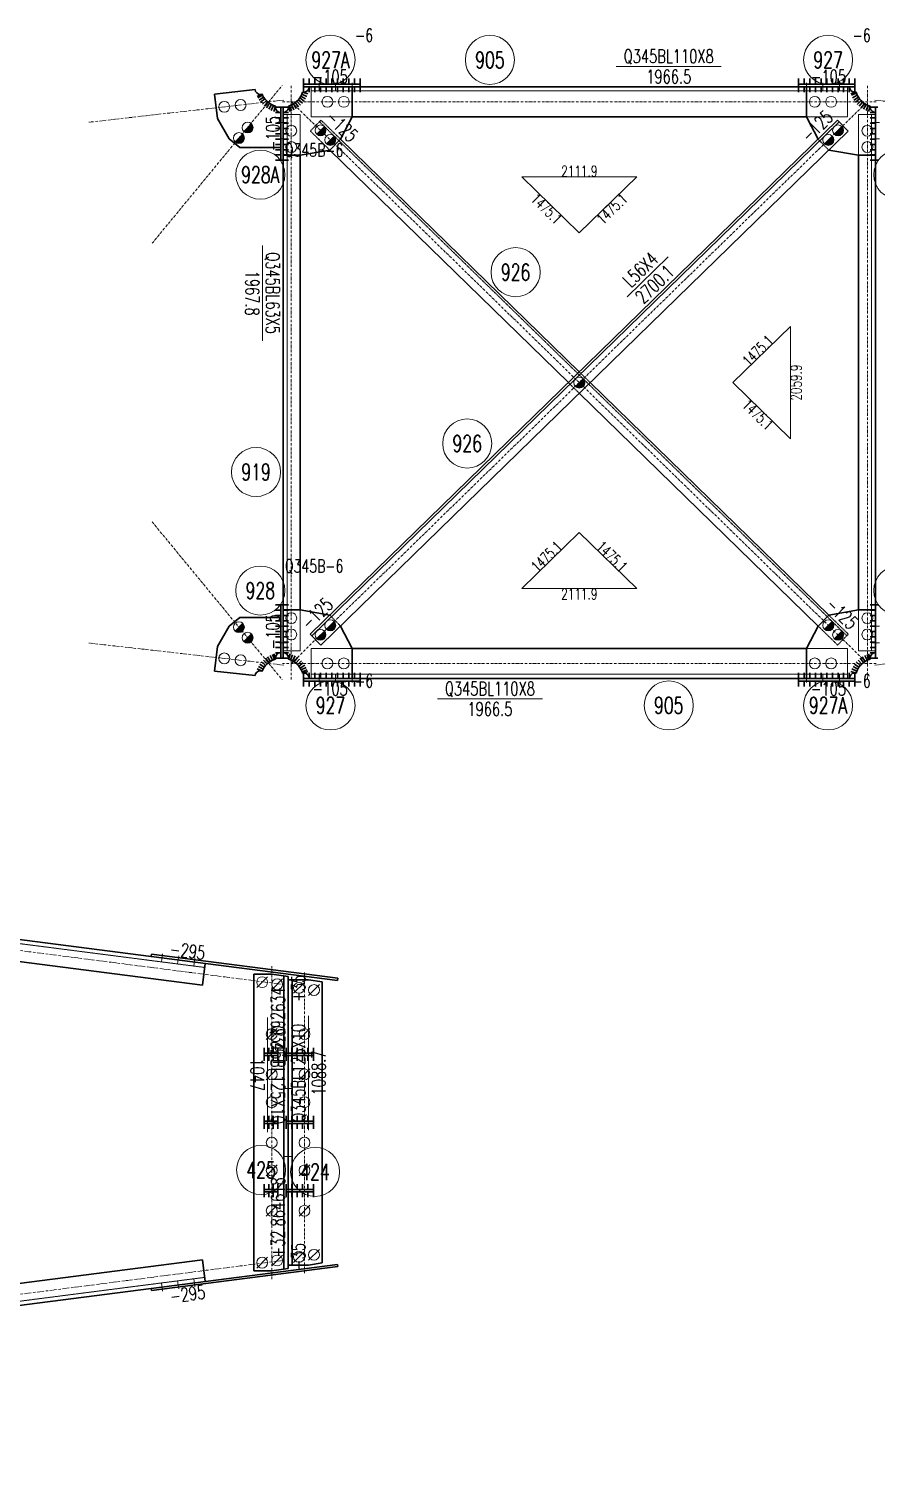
# Model space of a CAD drawing. Extents: x 4047 to 43290, y -150151 to -101862.
# Drawn here: x 23467 to 26573, y -123416 to -118140 of the extents above; entities that cross this region are included whole.
import ezdxf
from ezdxf.enums import TextEntityAlignment as Align

# ---------------------------------------------------------------- set-up
doc = ezdxf.new("R2010")
doc.units = 0
doc.header["$MEASUREMENT"] = 0
doc.linetypes.add('Dash', pattern=[2.75, 2, -0.75])
doc.linetypes.add('DashDot', pattern=[15.6, 9, -3, 0.6, -3])
doc.layers.get('0').update_dxf_attribs({"linetype": 'CONTINUOUS', "lineweight": 25})
doc.styles.get("Standard").update_dxf_attribs({"font": 'simplex.shx', "width": 0.7, "height": 3, "bigfont": 'gbhzfs.shx'})

# ---------------------------------------------------------------- blocks, each defined once
blk = doc.blocks.new('M20X45S')
at = {"color": 3, "linetype": 'Continuous', "lineweight": 13}
blk.add_circle((0, 0), 1, dxfattribs=at)
blk = doc.blocks.new('M20X55S')
at = {"color": 3, "linetype": 'Continuous', "lineweight": 13}
blk.add_line((-1, -1), (1, 1), dxfattribs=at)
blk.add_circle((0, 0), 1, dxfattribs=at)
blk = doc.blocks.new('M16X40S')
at = {"color": 3, "linetype": 'Continuous', "lineweight": 13}
blk.add_line((-0.707, -0.707), (0.707, 0.707), dxfattribs=at)
blk.add_circle((0, 0), 1, dxfattribs=at)
for radius in [0.9, 0.8, 0.7, 0.6, 0.5, 0.4, 0.3, 0.2, 0.1]:
    blk.add_arc((0, 0), radius, 225, 45, dxfattribs=at)

msp = doc.modelspace()

# ---------------------------------------------------------------- linework, layer by layer
at = {"color": 7, "linetype": 'Continuous', "lineweight": 13}
for p, q in [((25619.78134, -118277.80282), (26004.78134, -118277.80282)), ((24323.58392, -119284.78201), (24323.58392, -118934.78201)), ((25659.60824, -119123.1124), (25809.93984, -118976.48223)), ((25349.29114, -120597.70865), (24964.29114, -120597.70865)), ((24342.09331, -122186.87547), (24342.09331, -121766.87547)), ((24491.97101, -122179.9453), (24491.97101, -121759.9453))]:
    msp.add_line(p, q, dxfattribs=at)
at = {"color": 2, "linetype": 'DashDot', "lineweight": 15}
for p, q in [((23918.77275, -118926.63372), (24395.623, -118347.74354)), ((24428.58392, -120526.6769), (24428.58392, -118348.83457)), ((26540.48857, -118348.83457), (26540.48857, -120526.6769)), ((24401.7576, -118401.32481), (23686.3658, -118482.65486)), ((26567.3079, -118401.32485), (31508.1179, -118963.00011)), ((26567.31488, -118401.32481), (27282.70668, -118482.65486)), ((24396.30095, -118407.80282), (26572.77154, -118407.80282)), ((24428.58392, -120467.70865), (26540.48857, -118407.80282)), ((24428.58392, -118407.80282), (26540.48857, -120467.70865)), ((26567.3079, -120474.18663), (31508.1179, -119912.51137)), ((23918.82734, -119948.85446), (24395.66493, -120527.75507)), ((24401.7576, -120474.18666), (23686.3658, -120392.85661)), ((26567.31488, -120474.18666), (27282.70668, -120392.85661)), ((26572.77154, -120467.70865), (24396.30095, -120467.70865)), ((18701.45517, -120910.94127), (24400.71788, -121645.45319)), ((24356.97101, -122725.75277), (24356.97101, -121577.04156)), ((24477.09331, -122704.90624), (24477.09331, -121597.86008)), ((18701.45517, -123391.85307), (24400.71788, -122657.34114))]:
    msp.add_line(p, q, dxfattribs=at)
at = {"color": 7, "linetype": 'Continuous', "lineweight": 30}
for p, q in [((24474.12241, -118342.79811), (24474.12241, -118322.80988)), ((24494.82498, -118342.79811), (24494.82498, -118322.80988)), ((24515.52754, -118342.79811), (24515.52754, -118322.80988)), ((24536.2301, -118342.79811), (24536.2301, -118322.80988)), ((24556.93267, -118342.79811), (24556.93267, -118322.80988)), ((24577.63523, -118342.79811), (24577.63523, -118322.80988)), ((24598.33779, -118342.79811), (24598.33779, -118322.80988)), ((24619.04036, -118342.79811), (24619.04036, -118322.80988)), ((24639.74292, -118342.79811), (24639.74292, -118322.80988)), ((24660.44548, -118342.79811), (24660.44548, -118322.80988)), ((24681.14805, -118342.79811), (24681.14805, -118322.80988)), ((26287.92444, -118342.79811), (26287.92444, -118322.80988)), ((26308.627, -118342.79811), (26308.627, -118322.80988)), ((26329.32956, -118342.79811), (26329.32956, -118322.80988)), ((26350.03213, -118342.79811), (26350.03213, -118322.80988)), ((26370.73469, -118342.79811), (26370.73469, -118322.80988)), ((26391.43725, -118342.79811), (26391.43725, -118322.80988)), ((26412.13982, -118342.79811), (26412.13982, -118322.80988)), ((26432.84238, -118342.79811), (26432.84238, -118322.80988)), ((26453.54494, -118342.79811), (26453.54494, -118322.80988)), ((26474.24751, -118342.79811), (26474.24751, -118322.80988)), ((26494.95007, -118342.79811), (26494.95007, -118322.80988)), ((24321.85113, -118379.89522), (24303.55413, -118387.96918)), ((24323.57359, -118383.54518), (24305.7099, -118392.53737)), ((24327.49584, -118390.45471), (24310.61888, -118401.18514)), ((24332.08895, -118396.93923), (24316.36749, -118409.30099)), ((24454.62669, -118399.90258), (24469.73268, -118413.01018)), ((24459.52325, -118393.65482), (24475.86107, -118405.19065)), ((24463.77272, -118386.94922), (24481.1796, -118396.79811)), ((24467.33266, -118379.85229), (24485.63511, -118387.9158)), ((24470.16733, -118372.43448), (24489.18292, -118378.63186)), ((24474.12241, -118352.79223), (24474.12241, -118372.78047)), ((24494.82498, -118352.79223), (24494.82498, -118372.78047)), ((24515.52754, -118352.79223), (24515.52754, -118372.78047)), ((24536.2301, -118352.79223), (24536.2301, -118372.78047)), ((24556.93267, -118352.79223), (24556.93267, -118372.78047)), ((24577.63523, -118352.79223), (24577.63523, -118372.78047)), ((24598.33779, -118352.79223), (24598.33779, -118372.78047)), ((24619.04036, -118352.79223), (24619.04036, -118372.78047)), ((24639.74292, -118352.79223), (24639.74292, -118372.78047)), ((24660.44548, -118352.79223), (24660.44548, -118372.78047)), ((24681.14805, -118352.79223), (24681.14805, -118372.78047)), ((26287.92444, -118352.79223), (26287.92444, -118372.78047)), ((26308.627, -118352.79223), (26308.627, -118372.78047)), ((26329.32956, -118352.79223), (26329.32956, -118372.78047)), ((26350.03213, -118352.79223), (26350.03213, -118372.78047)), ((26370.73469, -118352.79223), (26370.73469, -118372.78047)), ((26391.43725, -118352.79223), (26391.43725, -118372.78047)), ((26412.13982, -118352.79223), (26412.13982, -118372.78047)), ((26432.84238, -118352.79223), (26432.84238, -118372.78047)), ((26453.54494, -118352.79223), (26453.54494, -118372.78047)), ((26474.24751, -118352.79223), (26474.24751, -118372.78047)), ((26498.90515, -118372.43448), (26479.88957, -118378.63186)), ((26500.35083, -118376.49348), (26481.69894, -118383.712)), ((26503.5822, -118383.74478), (26485.74323, -118392.78753)), ((26507.52024, -118390.63701), (26490.67197, -118401.41365)), ((26494.95007, -118352.79223), (26494.95007, -118372.78047)), ((26512.12567, -118397.1018), (26496.436, -118409.5048)), ((24337.30707, -118402.93345), (24322.89835, -118416.80319)), ((24343.09797, -118408.37704), (24330.14608, -118423.61623)), ((24349.40357, -118413.21526), (24338.03799, -118429.67162)), ((24356.16056, -118417.39955), (24346.49485, -118434.90857)), ((24363.3011, -118420.88804), (24355.43176, -118439.27466)), ((24370.75354, -118423.6459), (24364.75903, -118442.72632)), ((24390.57921, -118427.34308), (24370.59097, -118427.34308)), ((24390.57921, -118446.83578), (24370.59097, -118446.83578)), ((24398.5745, -118427.34308), (24418.56274, -118427.34308)), ((24398.5745, -118446.83578), (24418.56274, -118446.83578)), ((24418.26098, -118423.69112), (24424.21836, -118442.78325)), ((24422.33817, -118422.29656), (24429.32126, -118441.03786)), ((24429.62968, -118419.15671), (24438.44712, -118437.10811)), ((24436.57102, -118415.30571), (24447.1347, -118432.28831)), ((24443.0933, -118410.782), (24455.29781, -118426.62656)), ((24449.13184, -118405.63057), (24462.85547, -118420.17918)), ((26517.3527, -118403.07501), (26502.97801, -118416.9807)), ((26523.14945, -118408.49735), (26510.23306, -118423.76715)), ((26529.45843, -118413.31491), (26518.1292, -118429.79667)), ((26536.21709, -118417.47968), (26526.58816, -118435.00918)), ((26543.35842, -118420.95003), (26535.52604, -118439.35258)), ((26550.81151, -118423.69112), (26544.85413, -118442.78325)), ((26570.49798, -118427.34308), (26550.50974, -118427.34308)), ((26570.49798, -118446.83578), (26550.50974, -118446.83578)), ((24390.57921, -118466.32849), (24370.59097, -118466.32849)), ((24390.57921, -118485.82119), (24370.59097, -118485.82119)), ((24390.57921, -118505.31389), (24370.59097, -118505.31389)), ((24398.5745, -118466.32849), (24418.56274, -118466.32849)), ((24398.5745, -118485.82119), (24418.56274, -118485.82119)), ((24398.5745, -118505.31389), (24418.56274, -118505.31389)), ((24504.10224, -120366.11149), (26437.04069, -118480.76539)), ((26570.49798, -118466.32849), (26550.50974, -118466.32849)), ((26570.49798, -118485.82119), (26550.50974, -118485.82119)), ((26570.49798, -118505.31389), (26550.50974, -118505.31389)), ((24390.57921, -118524.80659), (24370.59097, -118524.80659)), ((24390.57921, -118544.29929), (24370.59097, -118544.29929)), ((24398.5745, -118524.80659), (24418.56274, -118524.80659)), ((24398.5745, -118544.29929), (24418.56274, -118544.29929)), ((26570.49798, -118524.80659), (26550.50974, -118524.80659)), ((26570.49798, -118544.29929), (26550.50974, -118544.29929)), ((24390.57921, -118563.79199), (24370.59097, -118563.79199)), ((24390.57921, -118583.28469), (24370.59097, -118583.28469)), ((24390.57921, -118602.77739), (24370.59097, -118602.77739)), ((24398.5745, -118563.79199), (24418.56274, -118563.79199)), ((24398.5745, -118583.28469), (24418.56274, -118583.28469)), ((24398.5745, -118602.77739), (24418.56274, -118602.77739)), ((26570.49798, -118563.79199), (26550.50974, -118563.79199)), ((26570.49798, -118583.28469), (26550.50974, -118583.28469)), ((26570.49798, -118602.77739), (26550.50974, -118602.77739)), ((24390.57921, -118622.27009), (24370.59097, -118622.27009)), ((24398.5745, -118622.27009), (24418.56274, -118622.27009)), ((26570.49798, -118622.27009), (26550.50974, -118622.27009)), ((24390.57921, -120253.24138), (24370.59097, -120253.24138)), ((24390.57921, -120272.73408), (24370.59097, -120272.73408)), ((24390.57921, -120292.22678), (24370.59097, -120292.22678)), ((24398.5745, -120253.24138), (24418.56274, -120253.24138)), ((24398.5745, -120272.73408), (24418.56274, -120272.73408)), ((24398.5745, -120292.22678), (24418.56274, -120292.22678)), ((26570.49798, -120253.24138), (26550.50974, -120253.24138)), ((26570.49798, -120272.73408), (26550.50974, -120272.73408)), ((26570.49798, -120292.22678), (26550.50974, -120292.22678)), ((24390.57921, -120311.71948), (24370.59097, -120311.71948)), ((24390.57921, -120331.21218), (24370.59097, -120331.21218)), ((24390.57921, -120350.70488), (24370.59097, -120350.70488)), ((24398.5745, -120311.71948), (24418.56274, -120311.71948)), ((24398.5745, -120331.21218), (24418.56274, -120331.21218)), ((24398.5745, -120350.70488), (24418.56274, -120350.70488)), ((26570.49798, -120311.71948), (26550.50974, -120311.71948)), ((26570.49798, -120331.21218), (26550.50974, -120331.21218)), ((26570.49798, -120350.70488), (26550.50974, -120350.70488)), ((24390.57921, -120370.19758), (24370.59097, -120370.19758)), ((24390.57921, -120389.69028), (24370.59097, -120389.69028)), ((24398.5745, -120370.19758), (24418.56274, -120370.19758)), ((24398.5745, -120389.69028), (24418.56274, -120389.69028)), ((26570.49798, -120370.19758), (26550.50974, -120370.19758)), ((26570.49798, -120389.69028), (26550.50974, -120389.69028)), ((24340.08861, -120469.82694), (24326.37965, -120455.26511)), ((24346.14111, -120464.67422), (24333.95479, -120448.8161)), ((24352.67815, -120460.15154), (24342.13637, -120443.15564)), ((24359.63409, -120456.30436), (24350.84223, -120438.34062)), ((24366.93906, -120453.17125), (24359.98493, -120434.4193)), ((24370.75354, -120451.86557), (24364.75903, -120432.78515)), ((24390.57921, -120409.18299), (24370.59097, -120409.18299)), ((24390.57921, -120428.67569), (24370.59097, -120428.67569)), ((24390.57921, -120448.16839), (24370.59097, -120448.16839)), ((24398.5745, -120409.18299), (24418.56274, -120409.18299)), ((24398.5745, -120428.67569), (24418.56274, -120428.67569)), ((24398.5745, -120448.16839), (24418.56274, -120448.16839)), ((24418.26098, -120451.82035), (24424.21836, -120432.72822)), ((24425.71407, -120454.56144), (24433.54644, -120436.15889)), ((24432.85539, -120458.03179), (24442.48432, -120440.50229)), ((24439.61406, -120462.19656), (24450.94328, -120445.7148)), ((24445.92303, -120467.01412), (24458.83942, -120451.74432)), ((24451.71978, -120472.43646), (24466.09447, -120458.53077)), ((26519.94064, -120469.8809), (26506.21701, -120455.33229)), ((26525.97918, -120464.72947), (26513.77468, -120448.88491)), ((26532.50147, -120460.20576), (26521.93779, -120443.22316)), ((26539.4428, -120456.35476), (26530.62537, -120438.40336)), ((26546.73431, -120453.21491), (26539.75122, -120434.47361)), ((26550.81151, -120451.82035), (26544.85413, -120432.72822)), ((26570.49798, -120409.18299), (26550.50974, -120409.18299)), ((26570.49798, -120428.67569), (26550.50974, -120428.67569)), ((26570.49798, -120448.16839), (26550.50974, -120448.16839)), ((24321.85113, -120495.61625), (24303.55413, -120487.54229)), ((24325.41698, -120488.51779), (24308.01705, -120478.65805)), ((24329.67449, -120481.80912), (24313.34563, -120470.26166)), ((24334.58136, -120475.55783), (24319.48693, -120462.43772)), ((24456.94681, -120478.40967), (24472.63648, -120466.00667)), ((24461.55225, -120484.87446), (24478.40052, -120474.09782)), ((24465.49029, -120491.76669), (24483.32926, -120482.72394)), ((24468.72165, -120499.01799), (24487.37354, -120491.79947)), ((24470.16733, -120503.07699), (24489.18292, -120496.87961)), ((24474.12241, -120522.71924), (24474.12241, -120502.731)), ((24494.82498, -120522.71924), (24494.82498, -120502.731)), ((24515.52754, -120522.71924), (24515.52754, -120502.731)), ((24536.2301, -120522.71924), (24536.2301, -120502.731)), ((24556.93267, -120522.71924), (24556.93267, -120502.731)), ((24577.63523, -120522.71924), (24577.63523, -120502.731)), ((24598.33779, -120522.71924), (24598.33779, -120502.731)), ((24619.04036, -120522.71924), (24619.04036, -120502.731)), ((24639.74292, -120522.71924), (24639.74292, -120502.731)), ((24660.44548, -120522.71924), (24660.44548, -120502.731)), ((24681.14805, -120522.71924), (24681.14805, -120502.731)), ((26287.92444, -120522.71924), (26287.92444, -120502.731)), ((26308.627, -120522.71924), (26308.627, -120502.731)), ((26329.32956, -120522.71924), (26329.32956, -120502.731)), ((26350.03213, -120522.71924), (26350.03213, -120502.731)), ((26370.73469, -120522.71924), (26370.73469, -120502.731)), ((26391.43725, -120522.71924), (26391.43725, -120502.731)), ((26412.13982, -120522.71924), (26412.13982, -120502.731)), ((26432.84238, -120522.71924), (26432.84238, -120502.731)), ((26453.54494, -120522.71924), (26453.54494, -120502.731)), ((26474.24751, -120522.71924), (26474.24751, -120502.731)), ((26498.90515, -120503.07699), (26479.88957, -120496.87961)), ((26501.73983, -120495.65918), (26483.43737, -120487.59567)), ((26505.29976, -120488.56225), (26487.89289, -120478.71336)), ((26509.54924, -120481.85665), (26493.21141, -120470.32082)), ((26494.95007, -120522.71924), (26494.95007, -120502.731)), ((26514.44579, -120475.60889), (26499.3398, -120462.5013)), ((24474.12241, -120532.71336), (24474.12241, -120552.70159)), ((24494.82498, -120532.71336), (24494.82498, -120552.70159)), ((24515.52754, -120532.71336), (24515.52754, -120552.70159)), ((24536.2301, -120532.71336), (24536.2301, -120552.70159)), ((24556.93267, -120532.71336), (24556.93267, -120552.70159)), ((24577.63523, -120532.71336), (24577.63523, -120552.70159)), ((24598.33779, -120532.71336), (24598.33779, -120552.70159)), ((24619.04036, -120532.71336), (24619.04036, -120552.70159)), ((24639.74292, -120532.71336), (24639.74292, -120552.70159)), ((24660.44548, -120532.71336), (24660.44548, -120552.70159)), ((24681.14805, -120532.71336), (24681.14805, -120552.70159)), ((26287.92444, -120532.71336), (26287.92444, -120552.70159)), ((26308.627, -120532.71336), (26308.627, -120552.70159)), ((26329.32956, -120532.71336), (26329.32956, -120552.70159)), ((26350.03213, -120532.71336), (26350.03213, -120552.70159)), ((26370.73469, -120532.71336), (26370.73469, -120552.70159)), ((26391.43725, -120532.71336), (26391.43725, -120552.70159)), ((26412.13982, -120532.71336), (26412.13982, -120552.70159)), ((26432.84238, -120532.71336), (26432.84238, -120552.70159)), ((26453.54494, -120532.71336), (26453.54494, -120552.70159)), ((26474.24751, -120532.71336), (26474.24751, -120552.70159)), ((26494.95007, -120532.71336), (26494.95007, -120552.70159)), ((24401.97101, -122689.00277), (24401.97101, -121613.79156)), ((24432.09331, -122674.90624), (24432.09331, -121627.86008)), ((24329.20518, -121897.39717), (24329.20518, -121877.39717)), ((24345.88683, -121897.39717), (24345.88683, -121877.39717)), ((24362.56847, -121897.39717), (24362.56847, -121877.39717)), ((24379.25012, -121897.39717), (24379.25012, -121877.39717)), ((24410.34714, -121897.39717), (24410.34714, -121877.39717)), ((24430.20351, -121897.39717), (24430.20351, -121877.39717)), ((24450.05989, -121897.39717), (24450.05989, -121877.39717)), ((24469.91626, -121897.39717), (24469.91626, -121877.39717)), ((24489.77263, -121897.39717), (24489.77263, -121877.39717)), ((24509.629, -121897.39717), (24509.629, -121877.39717)), ((24329.20518, -121905.39717), (24329.20518, -121925.39717)), ((24345.88683, -121905.39717), (24345.88683, -121925.39717)), ((24362.56847, -121905.39717), (24362.56847, -121925.39717)), ((24379.25012, -121905.39717), (24379.25012, -121925.39717)), ((24410.34714, -121905.39717), (24410.34714, -121925.39717)), ((24430.20351, -121905.39717), (24430.20351, -121925.39717)), ((24450.05989, -121905.39717), (24450.05989, -121925.39717)), ((24469.91626, -121905.39717), (24469.91626, -121925.39717)), ((24489.77263, -121905.39717), (24489.77263, -121925.39717)), ((24509.629, -121905.39717), (24509.629, -121925.39717)), ((24329.20518, -122147.39717), (24329.20518, -122127.39717)), ((24345.88683, -122147.39717), (24345.88683, -122127.39717)), ((24362.56847, -122147.39717), (24362.56847, -122127.39717)), ((24379.25012, -122147.39717), (24379.25012, -122127.39717)), ((24410.34714, -122147.39717), (24410.34714, -122127.39717)), ((24430.20351, -122147.39717), (24430.20351, -122127.39717)), ((24450.05989, -122147.39717), (24450.05989, -122127.39717)), ((24469.91626, -122147.39717), (24469.91626, -122127.39717)), ((24489.77263, -122147.39717), (24489.77263, -122127.39717)), ((24509.629, -122147.39717), (24509.629, -122127.39717)), ((24329.20518, -122155.39717), (24329.20518, -122175.39717)), ((24345.88683, -122155.39717), (24345.88683, -122175.39717)), ((24362.56847, -122155.39717), (24362.56847, -122175.39717)), ((24379.25012, -122155.39717), (24379.25012, -122175.39717)), ((24410.34714, -122155.39717), (24410.34714, -122175.39717)), ((24430.20351, -122155.39717), (24430.20351, -122175.39717)), ((24450.05989, -122155.39717), (24450.05989, -122175.39717)), ((24469.91626, -122155.39717), (24469.91626, -122175.39717)), ((24489.77263, -122155.39717), (24489.77263, -122175.39717)), ((24509.629, -122155.39717), (24509.629, -122175.39717)), ((24329.20518, -122397.39717), (24329.20518, -122377.39717)), ((24329.20518, -122405.39717), (24329.20518, -122425.39717)), ((24345.88683, -122397.39717), (24345.88683, -122377.39717)), ((24345.88683, -122405.39717), (24345.88683, -122425.39717)), ((24362.56847, -122397.39717), (24362.56847, -122377.39717)), ((24362.56847, -122405.39717), (24362.56847, -122425.39717)), ((24379.25012, -122397.39717), (24379.25012, -122377.39717)), ((24379.25012, -122405.39717), (24379.25012, -122425.39717)), ((24410.34714, -122397.39717), (24410.34714, -122377.39717)), ((24410.34714, -122405.39717), (24410.34714, -122425.39717)), ((24430.20351, -122397.39717), (24430.20351, -122377.39717)), ((24430.20351, -122405.39717), (24430.20351, -122425.39717)), ((24450.05989, -122397.39717), (24450.05989, -122377.39717)), ((24450.05989, -122405.39717), (24450.05989, -122425.39717)), ((24469.91626, -122397.39717), (24469.91626, -122377.39717)), ((24469.91626, -122405.39717), (24469.91626, -122425.39717)), ((24489.77263, -122397.39717), (24489.77263, -122377.39717)), ((24489.77263, -122405.39717), (24489.77263, -122425.39717)), ((24509.629, -122397.39717), (24509.629, -122377.39717)), ((24509.629, -122405.39717), (24509.629, -122425.39717))]:
    msp.add_line(p, q, dxfattribs=at)
at = {"color": 1, "linetype": 'Dash', "lineweight": 20}
for p, q in [((24501.30095, -118462.80282), (24501.30095, -118352.80282)), ((24501.30095, -118352.80282), (24651.30095, -118352.80282)), ((24501.30095, -118367.80282), (26467.77154, -118367.80282)), ((26317.77154, -118352.80282), (26467.77154, -118352.80282)), ((26467.77154, -118352.80282), (26467.77154, -118462.80282)), ((24398.58392, -118453.83457), (24461.58392, -118453.83457)), ((24398.58392, -118603.83457), (24398.58392, -118453.83457)), ((24413.58392, -120421.6769), (24413.58392, -118453.83457)), ((24461.58392, -118453.83457), (24461.58392, -118603.83457)), ((26507.48857, -118453.83457), (26570.48857, -118453.83457)), ((26507.48857, -118603.83457), (26507.48857, -118453.83457)), ((26555.48857, -118453.83457), (26555.48857, -120421.6769)), ((26570.48857, -118453.83457), (26570.48857, -118603.83457)), ((24498.51633, -118515.1269), (24537.61771, -118475.03848)), ((24651.30095, -118462.80282), (24501.30095, -118462.80282)), ((24532.03179, -118480.76539), (26464.97025, -120366.11149)), ((24537.61771, -118475.03848), (24609.20419, -118544.86237)), ((26467.77154, -118462.80282), (26317.77154, -118462.80282)), ((24570.1028, -118584.9508), (24498.51633, -118515.1269)), ((26359.8683, -118544.86237), (26398.96968, -118584.9508)), ((25484.53624, -119398.6422), (25524.63713, -119437.75574)), ((25484.53624, -119476.86927), (25444.43536, -119437.75574)), ((24398.58392, -120421.6769), (24398.58392, -120271.6769)), ((24461.58392, -120271.6769), (24461.58392, -120421.6769)), ((24609.20419, -120330.6491), (24570.1028, -120290.56067)), ((26398.96968, -120290.56067), (26470.55616, -120360.38457)), ((26507.48857, -120421.6769), (26507.48857, -120271.6769)), ((26570.48857, -120271.6769), (26570.48857, -120421.6769)), ((26431.45478, -120400.47299), (26359.8683, -120330.6491)), ((26470.55616, -120360.38457), (26431.45478, -120400.47299)), ((24461.58392, -120421.6769), (24398.58392, -120421.6769)), ((24501.30095, -120412.70865), (24651.30095, -120412.70865)), ((24501.30095, -120522.70865), (24501.30095, -120412.70865)), ((26317.77154, -120412.70865), (26467.77154, -120412.70865)), ((26467.77154, -120412.70865), (26467.77154, -120522.70865)), ((26570.48857, -120421.6769), (26507.48857, -120421.6769)), ((26467.77154, -120507.70865), (24501.30095, -120507.70865)), ((24651.30095, -120522.70865), (24501.30095, -120522.70865)), ((26467.77154, -120522.70865), (26317.77154, -120522.70865)), ((18823.66637, -120901.48489), (24111.33323, -121582.95099)), ((23914.8911, -121542.50978), (24112.48486, -121567.97535)), ((24416.97101, -121905.39717), (24416.97101, -121897.39717)), ((24417.09331, -121905.39717), (24417.09331, -121897.39717)), ((24416.97101, -122155.39717), (24416.97101, -122147.39717)), ((24417.09331, -122155.39717), (24417.09331, -122147.39717)), ((24416.97101, -122405.39717), (24416.97101, -122397.39717)), ((24417.09331, -122405.39717), (24417.09331, -122397.39717)), ((18823.66637, -123401.30945), (24111.33323, -122719.84334)), ((23914.8911, -122760.28455), (24112.48486, -122734.81898))]:
    msp.add_line(p, q, dxfattribs=at)
at = {"color": 1, "linetype": 'Continuous', "lineweight": 18}
for p, q in [((25273.34578, -118682.45693), (25484.53624, -118888.44752)), ((25695.72671, -118682.45693), (25273.34578, -118682.45693)), ((25484.53624, -118888.44752), (25695.72671, -118682.45693)), ((26258.90128, -119231.76515), (26047.71081, -119437.75574)), ((26258.90128, -119643.74632), (26258.90128, -119231.76515)), ((26047.71081, -119437.75574), (26258.90128, -119643.74632)), ((25484.53624, -119987.06395), (25273.34578, -120193.05454)), ((25695.72671, -120193.05454), (25484.53624, -119987.06395)), ((25273.34578, -120193.05454), (25695.72671, -120193.05454))]:
    msp.add_line(p, q, dxfattribs=at)
at = {"color": 7, "linetype": 'Continuous', "lineweight": 30}
for points in [[(24474.12241, -118342.79811), (24474.12241, -118352.79223)], [(24681.14805, -118342.79811), (24474.12241, -118342.79811)], [(24681.14805, -118352.79223), (24681.14805, -118342.79811)], [(26287.92444, -118342.79811), (26287.92444, -118352.79223)], [(26494.95007, -118342.79811), (26287.92444, -118342.79811)], [(26494.95007, -118352.79223), (26494.95007, -118342.79811)], [(24296.18094, -118363.01833), (24147.72211, -118379.89875)], [(24147.72211, -118379.89875), (24157.89752, -118469.39705)], [(24298.16061, -118369.69586), (24296.18094, -118363.01833)], [(24302.31001, -118375.28958), (24298.16061, -118369.69586)], [(24308.12592, -118379.12114), (24302.31001, -118375.28958)], [(24314.90305, -118380.72588), (24308.12592, -118379.12114)], [(24321.85113, -118379.89522), (24314.90305, -118380.72588)], [(24323.57359, -118383.54518), (24321.85113, -118379.89522)], [(24327.49584, -118390.45471), (24323.57359, -118383.54518)], [(24332.08895, -118396.93923), (24327.49584, -118390.45471)], [(24337.30707, -118402.93345), (24332.08895, -118396.93923)], [(24454.62669, -118399.90258), (24449.13184, -118405.63057)], [(24459.52325, -118393.65482), (24454.62669, -118399.90258)], [(24463.77272, -118386.94922), (24459.52325, -118393.65482)], [(24467.33266, -118379.85229), (24463.77272, -118386.94922)], [(24470.16733, -118372.43448), (24467.33266, -118379.85229)], [(24477.22022, -118372.53335), (24470.16733, -118372.43448)], [(24474.12241, -118352.79223), (24681.14805, -118352.79223)], [(24483.8155, -118370.19927), (24477.22022, -118372.53335)], [(24489.20337, -118365.73649), (24483.8155, -118370.19927)], [(24492.72455, -118359.69109), (24489.20337, -118365.73649)], [(24493.94819, -118352.80282), (24492.72455, -118359.69109)], [(24651.30095, -118352.80282), (24493.94819, -118352.80282)], [(24651.30095, -118352.80282), (26317.77154, -118352.80282)], [(24651.30095, -118462.80282), (24651.30095, -118352.80282)], [(26287.92444, -118352.79223), (26494.95007, -118352.79223)], [(26475.12429, -118352.80282), (26317.77154, -118352.80282)], [(26317.77154, -118352.80282), (26317.77154, -118462.80282)], [(26476.34793, -118359.69109), (26475.12429, -118352.80282)], [(26479.86912, -118365.73649), (26476.34793, -118359.69109)], [(26485.25699, -118370.19927), (26479.86912, -118365.73649)], [(26491.85226, -118372.53335), (26485.25699, -118370.19927)], [(26498.90515, -118372.43448), (26491.85226, -118372.53335)], [(26500.35083, -118376.49348), (26498.90515, -118372.43448)], [(26503.5822, -118383.74478), (26500.35083, -118376.49348)], [(26507.52024, -118390.63701), (26503.5822, -118383.74478)], [(26512.12567, -118397.1018), (26507.52024, -118390.63701)], [(26517.3527, -118403.07501), (26512.12567, -118397.1018)], [(24343.09797, -118408.37704), (24337.30707, -118402.93345)], [(24349.40357, -118413.21526), (24343.09797, -118408.37704)], [(24356.16056, -118417.39955), (24349.40357, -118413.21526)], [(24363.3011, -118420.88804), (24356.16056, -118417.39955)], [(24370.75354, -118423.6459), (24363.3011, -118420.88804)], [(24370.72315, -118430.60703), (24370.75354, -118423.6459)], [(24373.08221, -118437.16134), (24370.72315, -118430.60703)], [(24377.54606, -118442.50895), (24373.08221, -118437.16134)], [(24383.57316, -118446.00114), (24377.54606, -118442.50895)], [(24390.43237, -118447.21426), (24383.57316, -118446.00114)], [(24390.43239, -118575.90721), (24390.43237, -118447.21426)], [(24398.5745, -118427.34308), (24390.57921, -118427.34308)], [(24390.57921, -118427.34308), (24390.57921, -118622.27009)], [(24398.5745, -118622.27009), (24398.5745, -118427.34308)], [(24405.42365, -118446.01633), (24398.58274, -118447.22266)], [(24398.58274, -118447.22266), (24398.58274, -118603.83457)], [(24411.43932, -118442.54285), (24405.42365, -118446.01633)], [(24415.90406, -118437.22126), (24411.43932, -118442.54285)], [(24418.27927, -118430.6935), (24415.90406, -118437.22126)], [(24422.33817, -118422.29656), (24418.26098, -118423.69112)], [(24418.26098, -118423.69112), (24418.27927, -118430.6935)], [(24429.62968, -118419.15671), (24422.33817, -118422.29656)], [(24436.57102, -118415.30571), (24429.62968, -118419.15671)], [(24443.0933, -118410.782), (24436.57102, -118415.30571)], [(24449.13184, -118405.63057), (24443.0933, -118410.782)], [(26523.14945, -118408.49735), (26517.3527, -118403.07501)], [(26529.45843, -118413.31491), (26523.14945, -118408.49735)], [(26536.21709, -118417.47968), (26529.45843, -118413.31491)], [(26543.35842, -118420.95003), (26536.21709, -118417.47968)], [(26550.81151, -118423.69112), (26543.35842, -118420.95003)], [(26550.79321, -118430.6935), (26550.81151, -118423.69112)], [(26553.16843, -118437.22126), (26550.79321, -118430.6935)], [(26557.63317, -118442.54285), (26553.16843, -118437.22126)], [(26563.64883, -118446.01633), (26557.63317, -118442.54285)], [(26570.48974, -118447.22266), (26563.64883, -118446.01633)], [(26570.48974, -118603.83457), (26570.48974, -118447.22266)], [(26570.49798, -118427.34308), (26578.49327, -118427.34308)], [(26570.49798, -118622.27009), (26570.49798, -118427.34308)], [(24157.89752, -118469.39705), (24201.52993, -118544.11634)], [(24498.51633, -120360.38457), (26431.45478, -118475.03848)], [(24609.20419, -118544.86237), (24651.30095, -118462.80282)], [(26317.77154, -118462.80282), (24651.30095, -118462.80282)], [(26317.77154, -118462.80282), (26359.8683, -118544.86237)], [(26431.45478, -118475.03848), (26470.55616, -118515.1269)], [(24201.52993, -118544.11634), (24240.12012, -118575.90723)], [(26470.55616, -118515.1269), (24537.61771, -120400.47299)], [(24570.1028, -118584.9508), (24609.20419, -118544.86237)], [(24609.20419, -118544.86237), (25484.53624, -119398.6422)], [(24240.12012, -118575.90723), (24390.43239, -118575.90721)], [(24398.58274, -118603.83457), (24461.58392, -118603.83457)], [(24398.58392, -120271.6769), (24398.58392, -118603.83457)], [(24461.58392, -118603.83457), (24570.1028, -118584.9508)], [(24461.58392, -118603.83457), (24461.58392, -120271.6769)], [(25444.43536, -119437.75574), (24570.1028, -118584.9508)], [(26398.96968, -118584.9508), (26507.48857, -118603.83457)], [(26507.48857, -120271.6769), (26507.48857, -118603.83457)], [(26507.48857, -118603.83457), (26570.48974, -118603.83457)], [(26570.48857, -118603.83457), (26570.48857, -120271.6769)], [(24390.57921, -118622.27009), (24398.5745, -118622.27009)], [(26578.49327, -118622.27009), (26570.49798, -118622.27009)], [(25524.63713, -119437.75574), (26398.96968, -120290.56067)], [(26359.8683, -120330.6491), (25484.53624, -119476.86927)], [(24240.1204, -120299.60458), (24201.53021, -120331.39546)], [(24390.43239, -120299.60459), (24240.1204, -120299.60458)], [(24390.43237, -120428.29721), (24390.43239, -120299.60459)], [(24390.57921, -120253.24138), (24398.5745, -120253.24138)], [(24390.57921, -120448.16839), (24390.57921, -120253.24138)], [(24398.5745, -120253.24138), (24398.5745, -120448.16839)], [(24398.58274, -120271.6769), (24398.58274, -120428.28881)], [(24461.58392, -120271.6769), (24398.58274, -120271.6769)], [(24570.1028, -120290.56067), (24461.58392, -120271.6769)], [(26398.96968, -120290.56067), (26359.8683, -120330.6491)], [(26507.48857, -120271.6769), (26398.96968, -120290.56067)], [(26570.48974, -120271.6769), (26507.48857, -120271.6769)], [(26570.48974, -120428.28881), (26570.48974, -120271.6769)], [(26570.49798, -120253.24138), (26570.49798, -120448.16839)], [(26578.49327, -120253.24138), (26570.49798, -120253.24138)], [(24201.53021, -120331.39546), (24157.89752, -120406.11442)], [(24651.30095, -120412.70865), (24609.20419, -120330.6491)], [(26359.8683, -120330.6491), (26317.77154, -120412.70865)], [(24157.89752, -120406.11442), (24147.72211, -120495.61272)], [(24537.61771, -120400.47299), (24498.51633, -120360.38457)], [(24352.67815, -120460.15154), (24359.63409, -120456.30436)], [(24359.63409, -120456.30436), (24366.93906, -120453.17125)], [(24366.93906, -120453.17125), (24370.75354, -120451.86557)], [(24370.72315, -120444.90444), (24373.08221, -120438.35013)], [(24370.75354, -120451.86557), (24370.72315, -120444.90444)], [(24373.08221, -120438.35013), (24377.54606, -120433.00252)], [(24377.54606, -120433.00252), (24383.57316, -120429.51033)], [(24383.57316, -120429.51033), (24390.43237, -120428.29721)], [(24398.5745, -120448.16839), (24390.57921, -120448.16839)], [(24398.58274, -120428.28881), (24405.42365, -120429.49514)], [(24405.42365, -120429.49514), (24411.43932, -120432.96862)], [(24411.43932, -120432.96862), (24415.90406, -120438.29021)], [(24415.90406, -120438.29021), (24418.27927, -120444.81797)], [(24418.27927, -120444.81797), (24418.26098, -120451.82035)], [(24418.26098, -120451.82035), (24425.71407, -120454.56144)], [(24425.71407, -120454.56144), (24432.85539, -120458.03179)], [(24432.85539, -120458.03179), (24439.61406, -120462.19656)], [(24651.30095, -120412.70865), (26317.77154, -120412.70865)], [(24651.30095, -120522.70865), (24651.30095, -120412.70865)], [(26317.77154, -120412.70865), (26317.77154, -120522.70865)], [(26532.50147, -120460.20576), (26539.4428, -120456.35476)], [(26539.4428, -120456.35476), (26546.73431, -120453.21491)], [(26546.73431, -120453.21491), (26550.81151, -120451.82035)], [(26550.79321, -120444.81797), (26553.16843, -120438.29021)], [(26550.81151, -120451.82035), (26550.79321, -120444.81797)], [(26553.16843, -120438.29021), (26557.63317, -120432.96862)], [(26557.63317, -120432.96862), (26563.64883, -120429.49514)], [(26563.64883, -120429.49514), (26570.48974, -120428.28881)], [(26570.49798, -120448.16839), (26578.49327, -120448.16839)], [(24147.72211, -120495.61272), (24296.18094, -120512.49314)], [(24296.18094, -120512.49314), (24298.16061, -120505.81561)], [(24298.16061, -120505.81561), (24302.31001, -120500.22189)], [(24302.31001, -120500.22189), (24308.12592, -120496.39033)], [(24308.12592, -120496.39033), (24314.90305, -120494.78559)], [(24314.90305, -120494.78559), (24321.85113, -120495.61625)], [(24321.85113, -120495.61625), (24325.41698, -120488.51779)], [(24325.41698, -120488.51779), (24329.67449, -120481.80912)], [(24329.67449, -120481.80912), (24334.58136, -120475.55783)], [(24334.58136, -120475.55783), (24340.08861, -120469.82694)], [(24340.08861, -120469.82694), (24346.14111, -120464.67422)], [(24346.14111, -120464.67422), (24352.67815, -120460.15154)], [(24439.61406, -120462.19656), (24445.92303, -120467.01412)], [(24445.92303, -120467.01412), (24451.71978, -120472.43646)], [(24451.71978, -120472.43646), (24456.94681, -120478.40967)], [(24456.94681, -120478.40967), (24461.55225, -120484.87446)], [(24461.55225, -120484.87446), (24465.49029, -120491.76669)], [(24465.49029, -120491.76669), (24468.72165, -120499.01799)], [(24468.72165, -120499.01799), (24470.16733, -120503.07699)], [(24470.16733, -120503.07699), (24477.22022, -120502.97812)], [(24477.22022, -120502.97812), (24483.8155, -120505.3122)], [(24483.8155, -120505.3122), (24489.20337, -120509.77498)], [(24489.20337, -120509.77498), (24492.72455, -120515.82038)], [(26476.34793, -120515.82038), (26479.86912, -120509.77498)], [(26479.86912, -120509.77498), (26485.25699, -120505.3122)], [(26485.25699, -120505.3122), (26491.85226, -120502.97812)], [(26491.85226, -120502.97812), (26498.90515, -120503.07699)], [(26498.90515, -120503.07699), (26501.73983, -120495.65918)], [(26501.73983, -120495.65918), (26505.29976, -120488.56225)], [(26505.29976, -120488.56225), (26509.54924, -120481.85665)], [(26509.54924, -120481.85665), (26514.44579, -120475.60889)], [(26514.44579, -120475.60889), (26519.94064, -120469.8809)], [(26519.94064, -120469.8809), (26525.97918, -120464.72947)], [(26525.97918, -120464.72947), (26532.50147, -120460.20576)], [(24474.12241, -120522.71924), (24474.12241, -120532.71336)], [(24681.14805, -120522.71924), (24474.12241, -120522.71924)], [(24474.12241, -120532.71336), (24681.14805, -120532.71336)], [(24492.72455, -120515.82038), (24493.94819, -120522.70865)], [(24493.94819, -120522.70865), (24651.30095, -120522.70865)], [(26317.77154, -120522.70865), (24651.30095, -120522.70865)], [(24681.14805, -120532.71336), (24681.14805, -120522.71924)], [(26287.92444, -120522.71924), (26287.92444, -120532.71336)], [(26494.95007, -120522.71924), (26287.92444, -120522.71924)], [(26287.92444, -120532.71336), (26494.95007, -120532.71336)], [(26317.77154, -120522.70865), (26475.12429, -120522.70865)], [(26475.12429, -120522.70865), (26476.34793, -120515.82038)], [(26494.95007, -120532.71336), (26494.95007, -120522.71924)], [(18825.58369, -120886.60793), (23914.8911, -121542.50978)], [(24103.02485, -121647.41781), (22527.94159, -121444.42358)], [(23914.89062, -121542.51355), (23915.91025, -121534.60074)], [(24598.49371, -121630.60197), (23914.89062, -121542.51355)], [(23915.91025, -121534.60074), (24599.51335, -121622.68915)], [(24113.25055, -121568.07403), (24103.02485, -121647.41781)], [(24112.48486, -121567.97535), (24113.25055, -121568.07403)], [(24291.97101, -121607.04156), (24291.97101, -122695.75277)], [(24356.97101, -121607.04156), (24291.97101, -121607.04156)], [(24416.97101, -121616.04156), (24356.97101, -121607.04156)], [(24416.97101, -121897.39717), (24416.97101, -121616.04156)], [(24417.09331, -121627.86008), (24492.09331, -121627.86008)], [(24417.09331, -121897.39717), (24417.09331, -121627.86008)], [(24492.09331, -121627.86008), (24542.09331, -121635.86008)], [(24542.09331, -121635.86008), (24542.09331, -122666.90624)], [(24599.51335, -121622.68915), (24598.49371, -121630.60197)], [(24329.20518, -121897.39717), (24329.20518, -121905.39717)], [(24379.25012, -121897.39717), (24329.20518, -121897.39717)], [(24329.20518, -121897.39717), (24329.20518, -121905.39717)], [(24379.25012, -121897.39717), (24329.20518, -121897.39717)], [(24329.20518, -121905.39717), (24379.25012, -121905.39717)], [(24329.20518, -121905.39717), (24379.25012, -121905.39717)], [(24379.25012, -121905.39717), (24379.25012, -121897.39717)], [(24379.25012, -121905.39717), (24379.25012, -121897.39717)], [(24410.34714, -121897.39717), (24410.34714, -121905.39717)], [(24509.629, -121897.39717), (24410.34714, -121897.39717)], [(24410.34714, -121897.39717), (24410.34714, -121905.39717)], [(24509.629, -121897.39717), (24410.34714, -121897.39717)], [(24410.34714, -121905.39717), (24509.629, -121905.39717)], [(24410.34714, -121905.39717), (24509.629, -121905.39717)], [(24416.97101, -122147.39717), (24416.97101, -121905.39717)], [(24417.09331, -122147.39717), (24417.09331, -121905.39717)], [(24509.629, -121905.39717), (24509.629, -121897.39717)], [(24509.629, -121905.39717), (24509.629, -121897.39717)], [(24329.20518, -122147.39717), (24329.20518, -122155.39717)], [(24379.25012, -122147.39717), (24329.20518, -122147.39717)], [(24329.20518, -122147.39717), (24329.20518, -122155.39717)], [(24379.25012, -122147.39717), (24329.20518, -122147.39717)], [(24379.25012, -122155.39717), (24379.25012, -122147.39717)], [(24379.25012, -122155.39717), (24379.25012, -122147.39717)], [(24410.34714, -122147.39717), (24410.34714, -122155.39717)], [(24509.629, -122147.39717), (24410.34714, -122147.39717)], [(24410.34714, -122147.39717), (24410.34714, -122155.39717)], [(24509.629, -122147.39717), (24410.34714, -122147.39717)], [(24509.629, -122155.39717), (24509.629, -122147.39717)], [(24509.629, -122155.39717), (24509.629, -122147.39717)], [(24329.20518, -122155.39717), (24379.25012, -122155.39717)], [(24329.20518, -122155.39717), (24379.25012, -122155.39717)], [(24410.34714, -122155.39717), (24509.629, -122155.39717)], [(24410.34714, -122155.39717), (24509.629, -122155.39717)], [(24416.97101, -122397.39717), (24416.97101, -122155.39717)], [(24417.09331, -122397.39717), (24417.09331, -122155.39717)], [(24329.20518, -122397.39717), (24329.20518, -122405.39717)], [(24379.25012, -122397.39717), (24329.20518, -122397.39717)], [(24329.20518, -122397.39717), (24329.20518, -122405.39717)], [(24379.25012, -122397.39717), (24329.20518, -122397.39717)], [(24329.20518, -122405.39717), (24379.25012, -122405.39717)], [(24329.20518, -122405.39717), (24379.25012, -122405.39717)], [(24379.25012, -122405.39717), (24379.25012, -122397.39717)], [(24379.25012, -122405.39717), (24379.25012, -122397.39717)], [(24410.34714, -122397.39717), (24410.34714, -122405.39717)], [(24509.629, -122397.39717), (24410.34714, -122397.39717)], [(24410.34714, -122397.39717), (24410.34714, -122405.39717)], [(24509.629, -122397.39717), (24410.34714, -122397.39717)], [(24410.34714, -122405.39717), (24509.629, -122405.39717)], [(24410.34714, -122405.39717), (24509.629, -122405.39717)], [(24416.97101, -122686.75277), (24416.97101, -122405.39717)], [(24417.09331, -122674.90624), (24417.09331, -122405.39717)], [(24509.629, -122405.39717), (24509.629, -122397.39717)], [(24509.629, -122405.39717), (24509.629, -122397.39717)], [(24103.02485, -122655.37652), (20726.77099, -123090.50276)], [(24598.49371, -122672.19236), (23914.89062, -122760.28078)], [(24113.25055, -122734.7203), (24103.02485, -122655.37652)], [(24492.09331, -122674.90624), (24417.09331, -122674.90624)], [(24542.09331, -122666.90624), (24492.09331, -122674.90624)], [(24599.51335, -122680.10518), (24598.49371, -122672.19236)], [(23915.91025, -122768.19359), (24599.51335, -122680.10518)], [(24291.97101, -122695.75277), (24356.97101, -122695.75277)], [(24356.97101, -122695.75277), (24416.97101, -122686.75277)], [(18825.58369, -123416.18641), (23914.8911, -122760.28455)], [(23914.89062, -122760.28078), (23915.91025, -122768.19359)], [(24112.48486, -122734.81898), (24113.25055, -122734.7203)]]:
    msp.add_lwpolyline(points, dxfattribs=at)
at = {"color": 3, "linetype": 'Continuous', "lineweight": 20}
for points in [[(24531.30095, -118337.80282), (24531.30095, -118367.80282)], [(24591.30095, -118337.80282), (24591.30095, -118367.80282)], [(24651.30095, -118337.80282), (24651.30095, -118367.80282)], [(26317.77154, -118337.80282), (26317.77154, -118367.80282)], [(26377.77154, -118337.80282), (26377.77154, -118367.80282)], [(26437.77154, -118337.80282), (26437.77154, -118367.80282)], [(24383.58392, -118483.83457), (24413.58392, -118483.83457)], [(26585.48857, -118483.83457), (26555.48857, -118483.83457)], [(24383.58392, -118543.83457), (24413.58392, -118543.83457)], [(26585.48857, -118543.83457), (26555.48857, -118543.83457)], [(24383.58392, -120331.6769), (24413.58392, -120331.6769)], [(26585.48857, -120331.6769), (26555.48857, -120331.6769)], [(24383.58392, -120391.6769), (24413.58392, -120391.6769)], [(26585.48857, -120391.6769), (26555.48857, -120391.6769)], [(24531.30095, -120537.70865), (24531.30095, -120507.70865)], [(24591.30095, -120537.70865), (24591.30095, -120507.70865)], [(24651.30095, -120537.70865), (24651.30095, -120507.70865)], [(26317.77154, -120537.70865), (26317.77154, -120507.70865)], [(26377.77154, -120537.70865), (26377.77154, -120507.70865)], [(26437.77154, -120537.70865), (26437.77154, -120507.70865)], [(23956.48031, -121532.74567), (23952.64567, -121562.49959)], [(24015.98814, -121540.41495), (24012.1535, -121570.16886)], [(24075.49598, -121548.08422), (24071.66134, -121577.83814)], [(24431.97101, -122026.39717), (24401.97101, -122026.39717)], [(24431.97101, -122276.39717), (24401.97101, -122276.39717)], [(24075.49598, -122754.71011), (24071.66134, -122724.95619)], [(23956.48031, -122770.04866), (23952.64567, -122740.29474)], [(24015.98814, -122762.37938), (24012.1535, -122732.62547)]]:
    msp.add_lwpolyline(points, dxfattribs=at)
at = {"color": 7, "linetype": 'Continuous', "lineweight": 13}
for centre in [(24572.62457, -118253.80282), (25156.79114, -118253.80282), (26396.44791, -118253.80282), (24315.27626, -118674.90722), (26653.79608, -118674.90689), (25251.05618, -119032.61656), (25073.70349, -119661.06526), (24299.58392, -119765.72946), (24315.2764, -120200.60458), (26653.79622, -120200.60425), (24572.62457, -120621.70865), (25812.28134, -120621.70865), (26396.44791, -120621.70865), (24318.09331, -122325.89085), (24515.97101, -122332.84903)]:
    msp.add_circle(centre, 90, dxfattribs=at)

# ---------------------------------------------------------------- block references
at = {"color": 3, "linetype": 'Continuous', "lineweight": 13, "xscale": 20, "yscale": 20, "zscale": 20}
for name, p in [('M20X45S', (24242.78857, -118419.39737)), ('M20X45S', (24561.30095, -118407.80282)), ('M20X45S', (24621.30095, -118407.80282)), ('M20X45S', (26347.77154, -118407.80282)), ('M20X45S', (26407.77154, -118407.80282)), ('M20X45S', (24183.17529, -118426.17457)), ('M16X40S', (24268.45366, -118502.12551)), ('M20X45S', (24428.58392, -118513.83457)), ('M16X40S', (24535.96364, -118512.53866)), ('M16X40S', (26433.10885, -118512.53866)), ('M20X45S', (26540.48857, -118513.83457)), ('M16X40S', (24236.66424, -118540.71747)), ('M20X45S', (24428.58392, -118573.83457)), ('M16X40S', (24571.75688, -118547.45061)), ('M16X40S', (26397.31561, -118547.45061)), ('M20X45S', (26540.48857, -118573.83457)), ('M16X40S', (25484.53624, -119437.75574)), ('M20X45S', (24428.58392, -120301.6769)), ('M20X45S', (26540.48857, -120301.6769)), ('M16X40S', (24236.72407, -120334.79427)), ('M16X40S', (24268.51194, -120373.38607)), ('M20X45S', (24428.58392, -120361.6769)), ('M16X40S', (24535.96364, -120362.97281)), ('M16X40S', (24571.75688, -120328.06086)), ('M16X40S', (26397.31561, -120328.06086)), ('M16X40S', (26433.10885, -120362.97281)), ('M20X45S', (26540.48857, -120361.6769)), ('M20X45S', (24183.17529, -120449.3369)), ('M20X45S', (24242.78857, -120456.1141)), ('M20X45S', (24561.30095, -120467.70865)), ('M20X45S', (24621.30095, -120467.70865)), ('M20X45S', (26347.77154, -120467.70865)), ('M20X45S', (26407.77154, -120467.70865)), ('M20X55S', (24321.97101, -121637.00397)), ('M20X55S', (24376.97101, -121644.92023)), ('M20X55S', (24457.09331, -121657.8741)), ('M20X55S', (24512.09331, -121665.79036)), ('M20X55S', (24356.97101, -121827.39717)), ('M20X55S', (24477.09331, -121827.39717)), ('M20X55S', (24356.97101, -121975.39717)), ('M20X55S', (24477.09331, -121975.39717)), ('M20X45S', (24356.97101, -122077.39717)), ('M20X45S', (24477.09331, -122077.39717)), ('M20X45S', (24356.97101, -122225.39717)), ('M20X45S', (24477.09331, -122225.39717)), ('M20X55S', (24356.97101, -122327.39717)), ('M20X55S', (24477.09331, -122327.39717)), ('M20X55S', (24356.97101, -122475.39717)), ('M20X55S', (24477.09331, -122475.39717)), ('M20X55S', (24512.09331, -122637.00397)), ('M20X55S', (24321.97101, -122665.79036)), ('M20X55S', (24376.97101, -122657.8741)), ('M20X55S', (24457.09331, -122644.92023))]:
    msp.add_blockref(name, p, dxfattribs=at)

# ---------------------------------------------------------------- texts
at = {"color": 7, "linetype": 'Continuous', "lineweight": 13, "width": 0.7}
for s, p in [('-6', (24662.62457, -118163.80282)), ('-6', (26486.44791, -118163.80282)), ('Q345B-6', (24405.27626, -118584.90722)), ('Q345B-6', (24405.2764, -120110.60458)), ('-6', (24662.62457, -120531.70865)), ('-6', (26486.44791, -120531.70865))]:
    msp.add_text(s, height=48, dxfattribs=at).set_placement(p, align=Align.MIDDLE_LEFT)
for s, height, p in [('927A', 60, (24572.62457, -118253.80282)), ('905', 60, (25156.79114, -118253.80282)), ('Q345BL110X8', 50, (25812.28134, -118240.30282)), ('927', 60, (26396.44791, -118253.80282)), ('-105', 50, (24571.30095, -118315.30282)), ('1966.5', 50, (25812.28134, -118315.30282)), ('-105', 50, (26397.77154, -118315.30282)), ('928A', 60, (24315.27626, -118674.90722)), ('926', 60, (25251.05618, -119032.61656)), ('926', 60, (25073.70349, -119661.06526)), ('919', 60, (24299.58392, -119765.72946)), ('928', 60, (24315.2764, -120200.60458)), ('-105', 50, (24571.30095, -120560.20865)), ('Q345BL110X8', 50, (25156.79114, -120560.20865)), ('-105', 50, (26397.77154, -120560.20865)), ('927', 60, (24572.62457, -120621.70865)), ('1966.5', 50, (25156.79114, -120635.20865)), ('905', 60, (25812.28134, -120621.70865)), ('927A', 60, (26396.44791, -120621.70865)), ('425', 60, (24318.09331, -122325.89085)), ('424', 60, (24515.97101, -122332.84903))]:
    msp.add_text(s, height=height, dxfattribs=at).set_placement(p, align=Align.MIDDLE_CENTER)
for s, rotation, p in [('-125', 44.28588346, (26355.16028, -118497.07027)), ('-105', 90, (24361.08392, -118523.83457)), ('-125', 315.71411654, (24613.9122, -118497.07027)), ('Q345BL63X5', 270, (24361.08392, -119109.78201)), ('L56X4', 44.28588346, (25708.59008, -119022.95238)), ('2700.1', 44.28588346, (25760.958, -119076.64224)), ('1967.8', 270, (24286.08392, -119109.78201)), ('-125', 44.28588346, (24522.4429, -120284.66291)), ('-125', 315.71411654, (26446.62958, -120284.66291)), ('-105', 90, (24361.08392, -120351.6769)), ('-295', 352.65629121, (24048.61804, -121521.93415)), ('+35', 90, (24454.47101, -121659.54156)), ('+32.892634', 90, (24379.59331, -121802.86008)), ('Q345BL125X10', 270, (24379.59331, -121976.87547)), ('Q345BL125X10', 90, (24454.47101, -121969.9453)), ('1047', 270, (24304.59331, -121976.87547)), ('1088.7', 90, (24529.47101, -121969.9453)), ('+32.864618', 90, (24379.59331, -122499.90624)), ('+35', 90, (24454.47101, -122643.25277)), ('-295', 7.34370879, (24048.61804, -122780.86018))]:
    msp.add_text(s, height=50, rotation=rotation, dxfattribs=at).set_placement(p, align=Align.MIDDLE_CENTER)
at = {"color": 7, "linetype": 'Continuous', "lineweight": 20, "width": 0.7}
for p in [(25484.53624, -118662.25693), (25484.53624, -120213.25454)]:
    msp.add_text('2111.9', height=40, dxfattribs=at).set_placement(p, align=Align.MIDDLE_CENTER)
for s, rotation, p in [('1475.1', 315.71411654, (25364.83658, -118799.91269)), ('1475.1', 44.28588346, (25604.2359, -118799.91269)), ('1475.1', 44.28588346, (26139.20162, -119320.29998)), ('2059.9', 90, (26279.10128, -119437.75574)), ('1475.1', 315.71411654, (26139.20162, -119555.21149)), ('1475.1', 44.28588346, (25364.83658, -120075.59878)), ('1475.1', 315.71411654, (25604.2359, -120075.59878))]:
    msp.add_text(s, height=40, rotation=rotation, dxfattribs=at).set_placement(p, align=Align.MIDDLE_CENTER)

doc.saveas('drawing.dxf')
